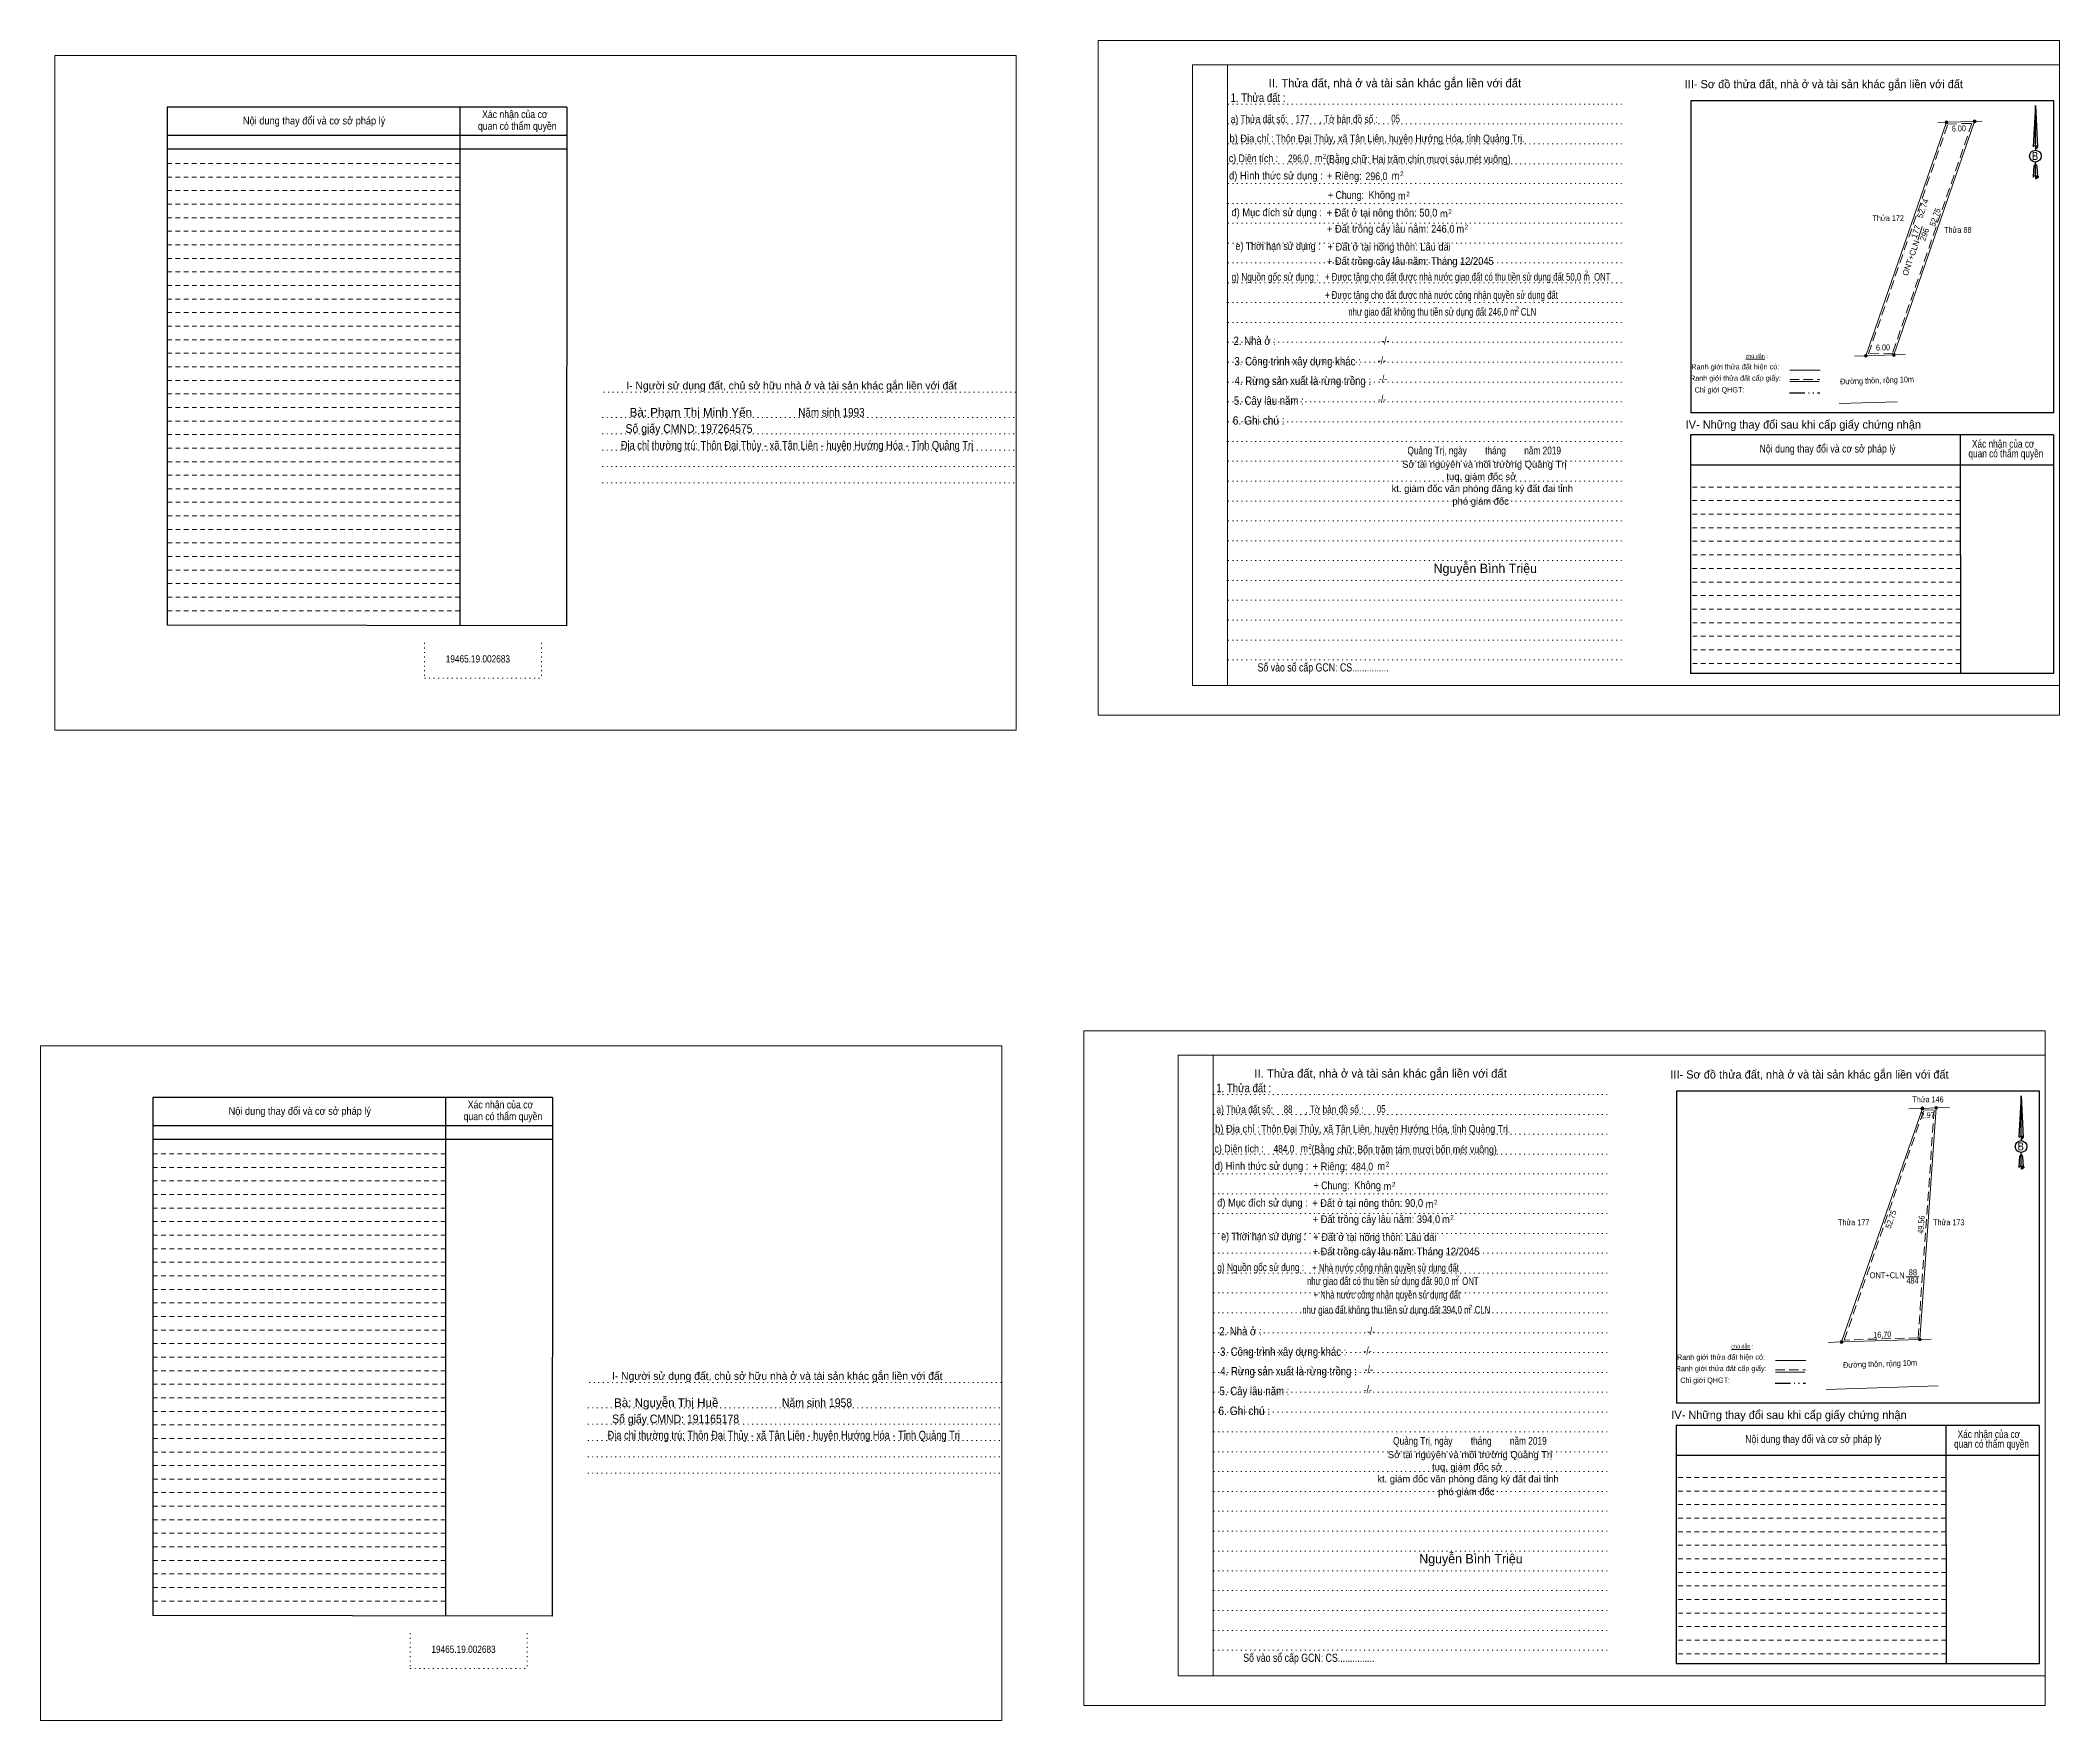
# Model space of a CAD drawing. Header units: metres. Extents: x 550329 to 551621, y 1838551 to 1839359.
# Drawn here: x 551190.3 to 551621.3, y 1838550.9 to 1838909.6 of the extents above; entities that cross this region are included whole.
import ezdxf
from ezdxf.enums import TextEntityAlignment as Align

# ---------------------------------------------------------------- set-up
doc = ezdxf.new("R2010")
doc.units = ezdxf.units.M
doc.header["$LTSCALE"] = 0.65
doc.header["$PDMODE"] = 32
doc.header["$PDSIZE"] = 0.325
for name, pattern in [('DASH_DOUBLE_DOT', [9.2, 5, -1.2, 0.3, -1.2, 0.3, -1.2]), ('DOTTED', [1.5, 0.3, -1.2]), ('MEDIUM_DASHED', [4.5, 3, -1.5]), ('SHORT_DASHED', [2.7, 1.5, -1.2])]:
    doc.linetypes.add(name, pattern=pattern)
for name, color, linetype, lineweight in [('1', 7, 'DOTTED', 13), ('10', 7, 'Continuous', 13), ('18', 7, 'Continuous', 25), ('2', 7, 'SHORT_DASHED', 13), ('28', 7, 'Continuous', 25), ('55', 7, 'Continuous', 13)]:
    doc.layers.add(name, color=color, linetype=linetype, lineweight=lineweight)

msp = doc.modelspace()

# ---------------------------------------------------------------- hatches: boundary and pattern name
at = {"layer": '10'}
for points in [[(551597.43, 1838892.09, 1), (551596.83, 1838892.09, 1)], [(551603.43, 1838892.29, 1), (551602.83, 1838892.29, 1)], [(551580.2, 1838842.24, 1), (551579.6, 1838842.24, 1)], [(551586.2, 1838842.43, 1), (551585.6, 1838842.43, 1)], [(551592.28, 1838681.62, 1), (551591.68, 1838681.62, 1)], [(551595.24, 1838681.72, 1), (551594.64, 1838681.72, 1)], [(551575.05, 1838631.76, 1), (551574.45, 1838631.76, 1)], [(551591.73, 1838632.28, 1), (551591.13, 1838632.28, 1)]]:
    msp.add_hatch(color=256, dxfattribs=at).paths.add_polyline_path(points)

# ---------------------------------------------------------------- linework, layer by layer
at = {"layer": '1', "linetype": 'Continuous'}
for p, q in [((551436.17, 1838904.37), (551621.27, 1838904.37)), ((551436.17, 1838904.37), (551436.17, 1838771.87)), ((551621.27, 1838904.37), (551621.27, 1838770.75)), ((551436.17, 1838771.87), (551621.27, 1838771.87)), ((551433.11, 1838692.99), (551618.21, 1838692.99)), ((551433.11, 1838692.99), (551433.11, 1838560.49)), ((551618.21, 1838692.99), (551618.21, 1838559.37)), ((551433.11, 1838560.49), (551618.21, 1838560.49))]:
    msp.add_line(p, q, dxfattribs=at)
at = {"layer": '1'}
for p, q in [((551443.67, 1838904.37), (551443.67, 1838771.87)), ((551443.67, 1838904.37), (551443.67, 1838771.87)), ((551443.75, 1838895.95), (551528.29, 1838895.95)), ((551443.75, 1838891.73), (551528.29, 1838891.73)), ((551443.75, 1838887.49), (551528.29, 1838887.49)), ((551443.75, 1838883.25), (551528.29, 1838883.25)), ((551443.75, 1838879.01), (551528.29, 1838879.01)), ((551443.75, 1838874.77), (551528.29, 1838874.77)), ((551443.75, 1838870.55), (551528.29, 1838870.55)), ((551443.75, 1838866.31), (551528.29, 1838866.31)), ((551443.75, 1838862.07), (551528.29, 1838862.07)), ((551443.75, 1838857.83), (551528.29, 1838857.83)), ((551443.75, 1838853.61), (551528.29, 1838853.61)), ((551443.75, 1838849.37), (551528.29, 1838849.37)), ((551443.75, 1838845.13), (551528.29, 1838845.13)), ((551443.75, 1838840.89), (551528.29, 1838840.89)), ((551310.5, 1838834.51), (551398.56, 1838834.51)), ((551443.75, 1838836.65), (551528.29, 1838836.65)), ((551310.21, 1838829.11), (551398.26, 1838829.11)), ((551443.75, 1838832.43), (551528.29, 1838832.43)), ((551310.21, 1838825.61), (551398.26, 1838825.61)), ((551443.75, 1838828.19), (551528.29, 1838828.19)), ((551310.21, 1838822.11), (551398.26, 1838822.11)), ((551443.75, 1838823.95), (551528.29, 1838823.95)), ((551310.21, 1838818.61), (551398.26, 1838818.61)), ((551443.75, 1838819.73), (551528.29, 1838819.73)), ((551310.21, 1838815.11), (551398.26, 1838815.11)), ((551443.75, 1838815.49), (551528.29, 1838815.49)), ((551443.75, 1838811.23), (551528.29, 1838811.23)), ((551443.75, 1838807.01), (551528.29, 1838807.01)), ((551443.75, 1838802.79), (551528.29, 1838802.79)), ((551443.75, 1838798.53), (551528.29, 1838798.53)), ((551443.75, 1838794.29), (551528.29, 1838794.29)), ((551443.75, 1838790.07), (551528.29, 1838790.07)), ((551443.75, 1838785.83), (551528.29, 1838785.83)), ((551443.75, 1838781.59), (551528.29, 1838781.59)), ((551272.28, 1838780.97), (551272.28, 1838773.47)), ((551297.26, 1838780.97), (551297.26, 1838773.47)), ((551443.75, 1838777.35), (551528.29, 1838777.35)), ((551272.28, 1838773.47), (551297.26, 1838773.47)), ((551440.61, 1838692.99), (551440.61, 1838560.49)), ((551440.61, 1838692.99), (551440.61, 1838560.49)), ((551440.69, 1838684.57), (551525.23, 1838684.57)), ((551440.69, 1838680.35), (551525.23, 1838680.35)), ((551440.69, 1838676.11), (551525.23, 1838676.11)), ((551440.69, 1838671.87), (551525.23, 1838671.87)), ((551440.69, 1838667.63), (551525.23, 1838667.63)), ((551440.69, 1838663.39), (551525.23, 1838663.39)), ((551440.69, 1838659.17), (551525.23, 1838659.17)), ((551440.69, 1838654.93), (551525.23, 1838654.93)), ((551440.69, 1838650.69), (551525.23, 1838650.69)), ((551440.69, 1838646.45), (551525.23, 1838646.45)), ((551440.69, 1838642.23), (551525.23, 1838642.23)), ((551440.69, 1838637.99), (551525.23, 1838637.99)), ((551440.69, 1838633.75), (551525.23, 1838633.75)), ((551440.69, 1838629.51), (551525.23, 1838629.51)), ((551307.44, 1838623.13), (551395.5, 1838623.13)), ((551440.69, 1838625.27), (551525.23, 1838625.27)), ((551307.15, 1838617.73), (551395.2, 1838617.73)), ((551440.69, 1838621.05), (551525.23, 1838621.05)), ((551307.15, 1838614.23), (551395.2, 1838614.23)), ((551440.69, 1838616.81), (551525.23, 1838616.81)), ((551307.15, 1838610.73), (551395.2, 1838610.73)), ((551440.69, 1838612.57), (551525.23, 1838612.57)), ((551307.15, 1838607.23), (551395.2, 1838607.23)), ((551440.69, 1838608.35), (551525.23, 1838608.35)), ((551307.15, 1838603.73), (551395.2, 1838603.73)), ((551440.69, 1838604.11), (551525.23, 1838604.11)), ((551440.69, 1838599.85), (551525.23, 1838599.85)), ((551440.69, 1838595.63), (551525.23, 1838595.63)), ((551440.69, 1838591.41), (551525.23, 1838591.41)), ((551440.69, 1838587.15), (551525.23, 1838587.15)), ((551440.69, 1838582.91), (551525.23, 1838582.91)), ((551440.69, 1838578.69), (551525.23, 1838578.69)), ((551440.69, 1838574.45), (551525.23, 1838574.45)), ((551440.69, 1838570.21), (551525.23, 1838570.21)), ((551269.22, 1838569.59), (551269.22, 1838562.09)), ((551294.2, 1838569.59), (551294.2, 1838562.09)), ((551440.69, 1838565.97), (551525.23, 1838565.97)), ((551269.22, 1838562.09), (551294.2, 1838562.09))]:
    msp.add_line(p, q, dxfattribs=at)
at = {"layer": '1', "linetype": 'Continuous'}
for points in [[(551193.37, 1838762.33), (551398.57, 1838762.33), (551398.57, 1838906.33), (551193.37, 1838906.33)], [(551193.37, 1838906.33), (551398.57, 1838906.33), (551398.57, 1838762.33), (551193.37, 1838762.33)], [(551193.37, 1838762.33), (551398.57, 1838762.33), (551398.57, 1838906.33), (551193.37, 1838906.33)], [(551416.07, 1838765.57), (551621.27, 1838765.57), (551621.27, 1838909.57), (551416.07, 1838909.57)], [(551443.67, 1838904.37), (551621.27, 1838904.37), (551621.27, 1838771.87), (551443.67, 1838771.87)], [(551413.01, 1838554.19), (551618.21, 1838554.19), (551618.21, 1838698.19), (551413.01, 1838698.19)], [(551190.31, 1838550.95), (551395.51, 1838550.95), (551395.51, 1838694.95), (551190.31, 1838694.95)], [(551190.31, 1838694.95), (551395.51, 1838694.95), (551395.51, 1838550.95), (551190.31, 1838550.95)], [(551190.31, 1838550.95), (551395.51, 1838550.95), (551395.51, 1838694.95), (551190.31, 1838694.95)], [(551440.61, 1838692.99), (551618.21, 1838692.99), (551618.21, 1838560.49), (551440.61, 1838560.49)]]:
    msp.add_lwpolyline(points, close=True, dxfattribs=at)
at = {"layer": '10'}
for p, q in [((551579.9, 1838842.24), (551597.13, 1838892.09)), ((551597.13, 1838892.09), (551595.31, 1838892.03)), ((551603.13, 1838892.29), (551604.72, 1838892.34)), ((551591.94, 1838869.84), (551591.02, 1838866.96)), ((551579.9, 1838842.24), (551577.52, 1838842.16)), ((551579.9, 1838842.24), (551585.9, 1838842.43)), ((551588.28, 1838842.5), (551585.9, 1838842.43)), ((551586.6, 1838832.45), (551574.21, 1838832.06)), ((551591.43, 1838632.28), (551594.94, 1838681.72)), ((551591.98, 1838681.62), (551594.94, 1838681.72)), ((551594.94, 1838681.72), (551597.78, 1838681.82)), ((551588.52, 1838645.67), (551591.24, 1838645.67)), ((551571.87, 1838631.67), (551574.75, 1838631.76)), ((551591.43, 1838632.28), (551574.75, 1838631.76)), ((551593.86, 1838632.36), (551591.43, 1838632.28)), ((551595.38, 1838622.39), (551571.47, 1838621.65))]:
    msp.add_line(p, q, dxfattribs=at)
at = {"layer": '10', "linetype": 'MEDIUM_DASHED'}
for points in [[(551602.56, 1838891.87), (551585.61, 1838842.82), (551580.47, 1838842.66), (551597.42, 1838891.7)], [(551594.51, 1838681.31), (551591.06, 1838632.67), (551575.32, 1838632.18), (551592.27, 1838681.23)]]:
    msp.add_lwpolyline(points, close=True, dxfattribs=at)
at = {"layer": '10'}
for points in [[(551597.13, 1838892.09), (551603.13, 1838892.29), (551585.9, 1838842.43)], [(551589.06, 1838681.52), (551591.98, 1838681.62), (551574.75, 1838631.76)]]:
    msp.add_lwpolyline(points, dxfattribs=at)
for centre in [(551597.13, 1838892.09), (551603.13, 1838892.29), (551579.9, 1838842.24), (551585.9, 1838842.43), (551591.98, 1838681.62), (551594.94, 1838681.72), (551574.75, 1838631.76), (551591.43, 1838632.28)]:
    msp.add_circle(centre, 0.3, dxfattribs=at)
at = {"layer": '18'}
for p, q in [((551616.09, 1838895.67), (551616.55, 1838886.81)), ((551616.09, 1838895.67), (551616.55, 1838886.81)), ((551616.09, 1838895.67), (551616.55, 1838886.81)), ((551615.71, 1838888.21), (551615.63, 1838886.83)), ((551616.09, 1838887.11), (551616.09, 1838886.77)), ((551616.09, 1838886.77), (551616.09, 1838886.51)), ((551616.09, 1838886.51), (551616.09, 1838886.17)), ((551616.09, 1838886.51), (551616.09, 1838886.17)), ((551616.09, 1838886.51), (551616.09, 1838886.17)), ((551616.55, 1838886.81), (551616.55, 1838886.83)), ((551616.09, 1838883.21), (551616.09, 1838883.61)), ((551616.09, 1838883.21), (551616.09, 1838883.61)), ((551616.09, 1838883.21), (551616.09, 1838883.61)), ((551616.09, 1838883.21), (551616.43, 1838882.71)), ((551616.09, 1838883.21), (551616.43, 1838882.71)), ((551616.09, 1838883.21), (551616.43, 1838882.71)), ((551616.09, 1838880.71), (551616.09, 1838880.37)), ((551616.43, 1838882.71), (551616.55, 1838880.41)), ((551616.43, 1838882.71), (551616.55, 1838880.41)), ((551616.43, 1838882.71), (551616.55, 1838880.41)), ((551616.09, 1838880.37), (551616.09, 1838880.11)), ((551613.03, 1838684.29), (551613.49, 1838675.43)), ((551613.03, 1838684.29), (551613.49, 1838675.43)), ((551613.03, 1838684.29), (551613.49, 1838675.43)), ((551612.65, 1838676.83), (551612.57, 1838675.45)), ((551613.03, 1838675.73), (551613.03, 1838675.39)), ((551613.03, 1838675.39), (551613.03, 1838675.13)), ((551613.03, 1838675.13), (551613.03, 1838674.79)), ((551613.03, 1838675.13), (551613.03, 1838674.79)), ((551613.03, 1838675.13), (551613.03, 1838674.79)), ((551613.49, 1838675.43), (551613.49, 1838675.45)), ((551613.03, 1838671.83), (551613.03, 1838672.23)), ((551613.03, 1838671.83), (551613.03, 1838672.23)), ((551613.03, 1838671.83), (551613.03, 1838672.23)), ((551613.03, 1838671.83), (551613.37, 1838671.33)), ((551613.03, 1838671.83), (551613.37, 1838671.33)), ((551613.03, 1838671.83), (551613.37, 1838671.33)), ((551613.03, 1838669.33), (551613.03, 1838668.99)), ((551613.37, 1838671.33), (551613.49, 1838669.03)), ((551613.37, 1838671.33), (551613.49, 1838669.03)), ((551613.37, 1838671.33), (551613.49, 1838669.03)), ((551613.03, 1838668.99), (551613.03, 1838668.73))]:
    msp.add_line(p, q, dxfattribs=at)
for points in [[(551616.09, 1838887.11), (551616.09, 1838895.67), (551615.71, 1838888.21)], [(551616.09, 1838880.71), (551616.09, 1838883.21), (551615.75, 1838882.71), (551615.71, 1838881.77), (551615.63, 1838880.41)], [(551613.03, 1838675.73), (551613.03, 1838684.29), (551612.65, 1838676.83)], [(551613.03, 1838669.33), (551613.03, 1838671.83), (551612.69, 1838671.33), (551612.65, 1838670.39), (551612.57, 1838669.03)]]:
    msp.add_lwpolyline(points, dxfattribs=at)
for centre in [(551616.1036, 1838884.8597), (551613.0436, 1838673.4797)]:
    msp.add_ellipse(centre, major_axis=(0, 1.258), ratio=0.983453, dxfattribs=at)
for centre, start_param, end_param in [((551616.104, 1838886.7982), 1.57079633, 3.07445202), ((551616.104, 1838886.7982), 0.06714063, 1.57079633), ((551616.104, 1838886.7982), 4.71238898, 6.28318531), ((551616.104, 1838880.3777), 2.49106941, 3.07427841), ((551616.104, 1838880.3777), 1.57079633, 2.49106941), ((551616.104, 1838880.3777), 0.06714063, 1.57079633), ((551616.104, 1838880.3777), 4.71238898, 6.28318531), ((551613.044, 1838675.4182), 1.57079633, 3.07445202), ((551613.044, 1838675.4182), 0.06714063, 1.57079633), ((551613.044, 1838675.4182), 4.71238898, 6.28318531), ((551613.044, 1838668.9977), 1.57079633, 2.49106941), ((551613.044, 1838668.9977), 0.06714063, 1.57079633), ((551613.044, 1838668.9977), 2.49106941, 3.07427841), ((551613.044, 1838668.9977), 4.71238898, 6.28318531)]:
    msp.add_ellipse(centre, major_axis=(0.4535, 0), ratio=0.655448, start_param=start_param, end_param=end_param, dxfattribs=at)
for p in [(551616.55, 1838880.41), (551613.49, 1838669.03)]:
    msp.add_point(p, dxfattribs=at)
at = {"layer": '2', "linetype": 'Continuous', "lineweight": 25}
for p, q in [((551302.64, 1838895.29), (551217.37, 1838895.29)), ((551217.37, 1838895.29), (551217.37, 1838784.77)), ((551279.8, 1838895.29), (551279.83, 1838784.69)), ((551302.64, 1838889.25), (551217.48, 1838889.25)), ((551302.64, 1838886.37), (551217.48, 1838886.37)), ((551299.58, 1838683.91), (551214.31, 1838683.91)), ((551214.31, 1838683.91), (551214.31, 1838573.39)), ((551276.74, 1838683.91), (551276.77, 1838573.31)), ((551299.58, 1838677.87), (551214.42, 1838677.87)), ((551299.58, 1838674.99), (551214.42, 1838674.99))]:
    msp.add_line(p, q, dxfattribs=at)
at = {"layer": '2'}
for p, q in [((551279.8, 1838883.29), (551217.36, 1838883.29)), ((551279.8, 1838880.41), (551217.36, 1838880.41)), ((551279.8, 1838880.41), (551217.37, 1838880.41)), ((551279.8, 1838877.51), (551217.37, 1838877.51)), ((551279.8, 1838874.61), (551217.37, 1838874.61)), ((551279.8, 1838871.73), (551217.37, 1838871.73)), ((551279.8, 1838868.83), (551217.37, 1838868.83)), ((551279.8, 1838865.95), (551217.37, 1838865.95)), ((551279.81, 1838863.05), (551217.37, 1838863.05)), ((551279.81, 1838860.15), (551217.37, 1838860.15)), ((551279.81, 1838857.27), (551217.37, 1838857.27)), ((551279.82, 1838854.37), (551217.37, 1838854.37)), ((551279.82, 1838851.47), (551217.37, 1838851.47)), ((551279.82, 1838848.59), (551217.37, 1838848.59)), ((551279.82, 1838845.69), (551217.37, 1838845.69)), ((551279.82, 1838842.81), (551217.37, 1838842.81)), ((551279.82, 1838839.91), (551217.37, 1838839.91)), ((551279.82, 1838837.01), (551217.37, 1838837.01)), ((551279.82, 1838834.13), (551217.37, 1838834.13)), ((551279.82, 1838831.23), (551217.37, 1838831.23)), ((551279.82, 1838828.33), (551217.37, 1838828.33)), ((551279.82, 1838825.45), (551217.37, 1838825.45)), ((551279.83, 1838822.55), (551217.37, 1838822.55)), ((551279.83, 1838819.65), (551217.37, 1838819.65)), ((551279.83, 1838816.77), (551217.37, 1838816.77)), ((551279.83, 1838813.87), (551217.37, 1838813.87)), ((551279.84, 1838810.99), (551217.37, 1838810.99)), ((551279.84, 1838808.09), (551217.37, 1838808.09)), ((551600.05, 1838811.33), (551542.47, 1838811.33)), ((551600.05, 1838808.43), (551542.47, 1838808.43)), ((551279.84, 1838805.19), (551217.37, 1838805.19)), ((551600.05, 1838805.53), (551542.47, 1838805.53)), ((551279.84, 1838802.31), (551217.37, 1838802.31)), ((551279.84, 1838799.41), (551217.37, 1838799.41)), ((551600.05, 1838802.65), (551542.47, 1838802.65)), ((551600.07, 1838799.75), (551542.47, 1838799.75)), ((551279.84, 1838796.51), (551217.37, 1838796.51)), ((551600.07, 1838796.87), (551542.47, 1838796.87)), ((551279.84, 1838793.63), (551217.37, 1838793.63)), ((551279.84, 1838790.73), (551217.37, 1838790.73)), ((551600.07, 1838793.97), (551542.47, 1838793.97)), ((551600.07, 1838791.07), (551542.47, 1838791.07)), ((551279.84, 1838787.85), (551217.37, 1838787.85)), ((551600.07, 1838788.19), (551542.47, 1838788.19)), ((551600.09, 1838785.29), (551542.47, 1838785.29)), ((551600.09, 1838782.39), (551542.47, 1838782.39)), ((551600.09, 1838779.51), (551542.47, 1838779.51)), ((551600.09, 1838776.61), (551542.47, 1838776.61)), ((551276.74, 1838671.91), (551214.3, 1838671.91)), ((551276.74, 1838669.03), (551214.3, 1838669.03)), ((551276.74, 1838669.03), (551214.31, 1838669.03)), ((551276.74, 1838666.13), (551214.31, 1838666.13)), ((551276.74, 1838663.23), (551214.31, 1838663.23)), ((551276.74, 1838660.35), (551214.31, 1838660.35)), ((551276.74, 1838657.45), (551214.31, 1838657.45)), ((551276.74, 1838654.57), (551214.31, 1838654.57)), ((551276.75, 1838651.67), (551214.31, 1838651.67)), ((551276.75, 1838648.77), (551214.31, 1838648.77)), ((551276.75, 1838645.89), (551214.31, 1838645.89)), ((551276.76, 1838642.99), (551214.31, 1838642.99)), ((551276.76, 1838640.09), (551214.31, 1838640.09)), ((551276.76, 1838637.21), (551214.31, 1838637.21)), ((551276.76, 1838634.31), (551214.31, 1838634.31)), ((551276.76, 1838631.43), (551214.31, 1838631.43)), ((551276.76, 1838628.53), (551214.31, 1838628.53)), ((551276.76, 1838625.63), (551214.31, 1838625.63)), ((551276.76, 1838622.75), (551214.31, 1838622.75)), ((551276.76, 1838619.85), (551214.31, 1838619.85)), ((551276.76, 1838616.95), (551214.31, 1838616.95)), ((551276.76, 1838614.07), (551214.31, 1838614.07)), ((551276.77, 1838611.17), (551214.31, 1838611.17)), ((551276.77, 1838608.27), (551214.31, 1838608.27)), ((551276.77, 1838605.39), (551214.31, 1838605.39)), ((551276.77, 1838602.49), (551214.31, 1838602.49)), ((551276.78, 1838599.61), (551214.31, 1838599.61)), ((551276.78, 1838596.71), (551214.31, 1838596.71)), ((551596.99, 1838599.95), (551539.41, 1838599.95)), ((551596.99, 1838597.05), (551539.41, 1838597.05)), ((551276.78, 1838593.81), (551214.31, 1838593.81)), ((551596.99, 1838594.15), (551539.41, 1838594.15)), ((551276.78, 1838590.93), (551214.31, 1838590.93)), ((551276.78, 1838588.03), (551214.31, 1838588.03)), ((551596.99, 1838591.27), (551539.41, 1838591.27)), ((551597.01, 1838588.37), (551539.41, 1838588.37)), ((551276.78, 1838585.13), (551214.31, 1838585.13)), ((551597.01, 1838585.49), (551539.41, 1838585.49)), ((551276.78, 1838582.25), (551214.31, 1838582.25)), ((551276.78, 1838579.35), (551214.31, 1838579.35)), ((551597.01, 1838582.59), (551539.41, 1838582.59)), ((551597.01, 1838579.69), (551539.41, 1838579.69)), ((551276.78, 1838576.47), (551214.31, 1838576.47)), ((551597.01, 1838576.81), (551539.41, 1838576.81)), ((551597.03, 1838573.91), (551539.41, 1838573.91)), ((551597.03, 1838571.01), (551539.41, 1838571.01)), ((551597.03, 1838568.13), (551539.41, 1838568.13)), ((551597.03, 1838565.23), (551539.41, 1838565.23))]:
    msp.add_line(p, q, dxfattribs=at)
at = {"layer": '2', "linetype": 'Continuous', "lineweight": 25}
for points in [[(551302.64, 1838895.29), (551302.59, 1838784.65), (551217.37, 1838784.77)], [(551299.58, 1838683.91), (551299.53, 1838573.27), (551214.31, 1838573.39)]]:
    msp.add_lwpolyline(points, dxfattribs=at)
at = {"layer": '28'}
for p, q in [((551620.07, 1838830.05), (551542.55, 1838830.05)), ((551600.05, 1838825.35), (551600.09, 1838774.47)), ((551619.99, 1838825.35), (551619.95, 1838774.47)), ((551619.99, 1838818.89), (551542.47, 1838818.89)), ((551619.95, 1838774.47), (551542.47, 1838774.47)), ((551617.01, 1838618.67), (551539.49, 1838618.67)), ((551596.99, 1838613.97), (551597.03, 1838563.09)), ((551616.93, 1838613.97), (551616.89, 1838563.09)), ((551616.93, 1838607.51), (551539.41, 1838607.51)), ((551616.89, 1838563.09), (551539.41, 1838563.09))]:
    msp.add_line(p, q, dxfattribs=at)
at = {"layer": '28', "linetype": 'SHORT_DASHED', "lineweight": 13}
for p, q in [((551600.05, 1838814.21), (551542.47, 1838814.21)), ((551596.99, 1838602.83), (551539.41, 1838602.83))]:
    msp.add_line(p, q, dxfattribs=at)
at = {"layer": '28'}
for points in [[(551620.07, 1838830.05), (551620.07, 1838896.69), (551542.55, 1838896.69), (551542.55, 1838830.05)], [(551619.99, 1838825.35), (551542.47, 1838825.35), (551542.47, 1838774.47)], [(551617.01, 1838618.67), (551617.01, 1838685.31), (551539.49, 1838685.31), (551539.49, 1838618.67)], [(551616.93, 1838613.97), (551539.41, 1838613.97), (551539.41, 1838563.09)]]:
    msp.add_lwpolyline(points, dxfattribs=at)
at = {"layer": '55'}
for p, q in [((551554.29, 1838841.55), (551558.36, 1838841.53)), ((551563.66, 1838839.21), (551570.16, 1838839.21)), ((551563.72, 1838836.73), (551569.96, 1838836.73)), ((551563.72, 1838836.73), (551569.96, 1838836.73)), ((551551.23, 1838630.17), (551555.3, 1838630.15)), ((551560.6, 1838627.83), (551567.1, 1838627.83)), ((551560.66, 1838625.35), (551566.9, 1838625.35)), ((551560.66, 1838625.35), (551566.9, 1838625.35))]:
    msp.add_line(p, q, dxfattribs=at)
at = {"layer": '55', "linetype": 'DASH_DOUBLE_DOT', "lineweight": 25}
for p, q in [((551563.62, 1838834.35), (551570.12, 1838834.35)), ((551560.56, 1838622.97), (551567.06, 1838622.97))]:
    msp.add_line(p, q, dxfattribs=at)
at = {"layer": '55', "linetype": 'MEDIUM_DASHED'}
for p, q in [((551563.7, 1838837.17), (551570.1, 1838837.17)), ((551560.64, 1838625.79), (551567.04, 1838625.79))]:
    msp.add_line(p, q, dxfattribs=at)

# ---------------------------------------------------------------- texts
at = {"layer": '10'}
for s, height, rotation, width, p in [('6.00', 1.25, 1.956, 0.85, (551599.7837, 1838890.1486)), ('52.75', 1.25, 70.937, 0.95, (551595.2852, 1838871.6259)), ('6.00', 1.25, 1.782, 0.85, (551583.6006, 1838843.4042)), ('Đường thôn, rộng 10m', 1.25, 1.782, 0.9, (551582.3106, 1838836.3818)), ('2.97', 1.25, 1.956, 0.85, (551593.1187, 1838679.5478)), ('52.75', 1.25, 70.937, 0.95, (551585.8552, 1838657.7459)), ('49.56', 1.249, 85.939, 0.9, (551592.3414, 1838656.7608)), ('16.70', 1.25, 1.782, 0.85, (551583.4406, 1838632.7169)), ('Đường thôn, rộng 10m', 1.25, 1.782, 0.9, (551582.9606, 1838626.4818))]:
    msp.add_text(s, height=height, rotation=rotation, dxfattribs=dict(at, width=width)).set_placement(p, align=Align.CENTER)
for s, width, p in [('Thửa 172', 0.85, (551584.69, 1838871)), ('Thửa 88', 0.85, (551599.545, 1838868.48)), ('Thửa 146', 0.85, (551593.17, 1838682.91)), ('Thửa 177', 0.85, (551577.32, 1838656.69)), ('Thửa 173', 0.85, (551597.62, 1838656.69)), ('ONT+CLN', 0.95, (551584.46, 1838645.38)), ('484', 0.85, (551589.86, 1838644.21)), ('88', 0.8, (551589.95, 1838646))]:
    msp.add_text(s, height=1.25, dxfattribs=dict(at, width=width)).set_placement(p, align=Align.CENTER)
for s, rotation, p in [('52.74', 70.933, (551592.6639, 1838873.5008)), ('177', 70.922, (551591.165, 1838868.5357)), ('296', 70.922, (551593.012, 1838867.9457)), ('ONT+CLN', 70.922, (551590.1033, 1838862.9307))]:
    msp.add_text(s, height=1.25, rotation=rotation, dxfattribs=at).set_placement(p, align=Align.CENTER)
at = {"layer": '18'}
for s, height, width, p in [('1. Thửa đất :', 1.8, 0.85, (551450.195, 1838896.45)), ('a) Thửa đất số:              , Tờ bản đồ số : ', 1.65, 0.8, (551460.31, 1838891.95)), ('177', 1.65, 0.8, (551459.67, 1838891.99)), ('05', 1.65, 0.75, (551479.555, 1838892.07)), ('b) Địa chỉ : ', 1.65, 0.9, (551449.12, 1838887.83)), ('Thôn Đại Thủy, xã Tân Liên, huyện Hướng Hóa, tỉnh Quảng Trị.', 1.65, 0.85, (551480.515, 1838887.81)), ('c) Diện tích :                                                   ', 1.65, 0.85, (551462.505, 1838883.59)), ('296,0', 1.65, 0.8, (551458.785, 1838883.55)), (' m', 1.65, 0.85, (551462.875, 1838883.63)), ('2', 1, 0.75, (551464.375, 1838884.35)), ('(Bằng chữ: Hai trăm chín mươi sáu mét vuông)', 1.65, 0.85, (551484.415, 1838883.43)), ('B', 1.728, 0.85, (551616.035, 1838884.03)), ('d) Hình thức sử dụng :', 1.65, 0.9, (551454.005, 1838879.89)), ('+ Riêng: ', 1.65, 0.9, (551468.895, 1838879.81)), ('296,0', 1.65, 0.85, (551475.465, 1838879.75)), (' m', 1.65, 0.9, (551479.265, 1838879.87)), ('2', 1, 0.8, (551480.88, 1838880.59)), ('       + Chung:', 1.65, 0.85, (551467.12, 1838875.75)), ('Không', 1.65, 0.9, (551476.63, 1838875.77)), (' m', 1.65, 0.9, (551480.605, 1838875.57)), ('2', 1, 0.8, (551482.2, 1838876.29)), ('đ) Mục đích sử dụng :', 1.65, 0.9, (551454.185, 1838872.05)), ('+ Đất ở tại nông thôn: 50,0', 1.65, 0.9, (551476.645, 1838871.97)), (' m', 1.65, 0.9, (551489.585, 1838871.77)), ('2', 1, 0.8, (551491.18, 1838872.49)), ('+ Đất trồng cây lâu năm: 246,0', 1.65, 0.9, (551478.515, 1838868.53)), (' m', 1.65, 0.9, (551493.075, 1838868.51)), ('2', 1, 0.8, (551494.67, 1838869.23)), ('e) Thời hạn sử dụng :', 1.65, 0.85, (551454.455, 1838864.85)), ('+ Đất trồng cây lâu năm: Tháng 12/2045', 1.65, 0.9, (551482.685, 1838861.63)), ('+ Đất ở tại nông thôn: Lâu dài', 1.65, 0.9, (551478.17, 1838864.71)), ('g) Nguồn gốc sử dụng :', 1.65, 0.8, (551453.82, 1838858.27)), ('+ Được tặng cho đất được nhà nước giao đất có thu tiền sử dụng đất 50,0 m  ONT', 1.65, 0.75, (551494.96, 1838858.28)), ('2', 1, 0.8, (551520.28, 1838859.44)), ('+ Được tặng cho đất được nhà nước công nhận quyền sử dụng đất', 1.65, 0.75, (551489.345, 1838854.4)), ('như giao đất không thu tiền sử dụng đất 246,0 m  CLN', 1.65, 0.75, (551489.515, 1838850.82)), ('2', 1, 0.8, (551505.51, 1838851.77)), ('2. Nhà ở :', 1.8, 0.85, (551449.495, 1838844.55)), ('3. Công trình xây dựng khác :', 1.8, 0.85, (551458.62, 1838840.19)), ('4. Rừng sản xuất là rừng trồng :', 1.8, 0.85, (551459.755, 1838836.01)), ('5. Cây lâu năm :', 1.8, 0.85, (551452.49, 1838831.79)), ('6. Ghi chú :', 1.8, 0.9, (551450.335, 1838827.55)), ('Quảng Trị, ngày        tháng        năm 2019', 1.65, 0.8, (551498.47, 1838821.21)), ('19465.19.002683', 1.55, 0.85, (551283.68, 1838776.79)), ('Số vào sổ cấp GCN: CS...............', 1.75, 0.8, (551464.08, 1838774.87)), ('1. Thửa đất :', 1.8, 0.85, (551447.135, 1838685.07)), ('a) Thửa đất số:              , Tờ bản đồ số : ', 1.65, 0.8, (551457.25, 1838680.57)), ('88', 1.65, 0.75, (551456.605, 1838680.61)), ('05', 1.65, 0.75, (551476.495, 1838680.69)), ('b) Địa chỉ : ', 1.65, 0.9, (551446.06, 1838676.45)), ('Thôn Đại Thủy, xã Tân Liên, huyện Hướng Hóa, tỉnh Quảng Trị.', 1.65, 0.85, (551477.455, 1838676.43)), ('c) Diện tích :                                                   ', 1.65, 0.85, (551459.445, 1838672.21)), ('484,0', 1.65, 0.8, (551455.725, 1838672.17)), ('2', 1, 0.75, (551461.315, 1838672.97)), ('(Bằng chữ: Bốn trăm tám mươi bốn mét vuông)', 1.65, 0.85, (551481.35, 1838672.05)), ('B', 1.728, 0.85, (551612.975, 1838672.65)), ('d) Hình thức sử dụng :', 1.65, 0.9, (551450.945, 1838668.51)), (' m', 1.65, 0.85, (551459.815, 1838672.25)), ('+ Riêng: ', 1.65, 0.9, (551465.835, 1838668.43)), ('484,0', 1.65, 0.85, (551472.405, 1838668.37)), (' m', 1.65, 0.9, (551476.205, 1838668.49)), ('2', 1, 0.8, (551477.82, 1838669.21)), ('       + Chung:', 1.65, 0.85, (551464.06, 1838664.37)), ('Không', 1.65, 0.9, (551473.57, 1838664.39)), (' m', 1.65, 0.9, (551477.545, 1838664.19)), ('2', 1, 0.8, (551479.14, 1838664.91)), ('đ) Mục đích sử dụng :', 1.65, 0.9, (551451.125, 1838660.67)), ('+ Đất ở tại nông thôn: 90,0', 1.65, 0.9, (551473.585, 1838660.59)), (' m', 1.65, 0.9, (551486.525, 1838660.39)), ('2', 1, 0.8, (551488.12, 1838661.11)), ('+ Đất trồng cây lâu năm: 394,0', 1.65, 0.9, (551475.455, 1838657.15)), (' m', 1.65, 0.9, (551490.015, 1838657.13)), ('2', 1, 0.8, (551491.61, 1838657.85)), ('e) Thời hạn sử dụng :', 1.65, 0.85, (551451.395, 1838653.47)), ('+ Đất trồng cây lâu năm: Tháng 12/2045', 1.65, 0.9, (551479.625, 1838650.25)), ('+ Đất ở tại nông thôn: Lâu dài', 1.65, 0.9, (551475.11, 1838653.33)), ('g) Nguồn gốc sử dụng :', 1.65, 0.8, (551450.76, 1838646.89)), ('+ Nhà nước công nhận quyền sử dụng đất ', 1.65, 0.75, (551477.64, 1838646.78)), ('như giao đất có thu tiền sử dụng đất 90,0 m  ONT', 1.65, 0.75, (551478.945, 1838643.94)), ('2', 1, 0.8, (551492.72, 1838644.94)), ('như giao đất không thu tiền sử dụng đất 394,0 m  CLN', 1.65, 0.75, (551479.705, 1838637.8)), ('+ Nhà nước công nhận quyền sử dụng đất ', 1.65, 0.75, (551477.92, 1838641.03)), ('2', 1, 0.8, (551495.55, 1838638.7)), ('2. Nhà ở :', 1.8, 0.85, (551446.435, 1838633.17)), ('3. Công trình xây dựng khác :', 1.8, 0.85, (551455.56, 1838628.81)), ('4. Rừng sản xuất là rừng trồng :', 1.8, 0.85, (551456.695, 1838624.63)), ('5. Cây lâu năm :', 1.8, 0.85, (551449.43, 1838620.41)), ('6. Ghi chú :', 1.8, 0.9, (551447.275, 1838616.17)), ('Quảng Trị, ngày        tháng        năm 2019', 1.65, 0.8, (551495.41, 1838609.83)), ('19465.19.002683', 1.55, 0.85, (551280.62, 1838565.41)), ('Số vào sổ cấp GCN: CS...............', 1.75, 0.8, (551461.02, 1838563.49))]:
    msp.add_text(s, height=height, dxfattribs=dict(at, width=width)).set_placement(p, align=Align.CENTER)
for s, height, p in [('II. Thửa đất, nhà ở và tài sản khác gắn liền với đất', 1.8, (551479.41, 1838899.55)), ('Sở tài nguyên và môi trường Quảng Trị', 1.5, (551498.49, 1838818.35)), ('tuq. giám đốc sở', 1.5, (551497.86, 1838815.73)), ('kt. giám đốc văn phòng đăng ký đất đai tỉnh', 1.5, (551498.055, 1838813.17)), ('phó giám đốc', 1.5, (551497.705, 1838810.45)), ('Nguyễn Bình Triệu', 1.98, (551498.695, 1838795.89)), ('II. Thửa đất, nhà ở và tài sản khác gắn liền với đất', 1.8, (551476.35, 1838688.17)), ('Sở tài nguyên và môi trường Quảng Trị', 1.5, (551495.43, 1838606.97)), ('tuq. giám đốc sở', 1.5, (551494.8, 1838604.35)), ('kt. giám đốc văn phòng đăng ký đất đai tỉnh', 1.5, (551494.995, 1838601.79)), ('phó giám đốc', 1.5, (551494.645, 1838599.07)), ('Nguyễn Bình Triệu', 1.98, (551495.635, 1838584.51))]:
    msp.add_text(s, height=height, dxfattribs=at).set_placement(p, align=Align.CENTER)
at = {"layer": '2'}
for s, width, p in [('Nội dung thay đổi và cơ sở pháp lý', 0.9, (551248.74, 1838891.63)), ('Nội dung thay đổi và cơ sở pháp lý', 0.9, (551248.74, 1838891.63)), ('Xác nhận của cơ', 0.85, (551291.575, 1838892.99)), ('Xác nhận của cơ', 0.85, (551291.575, 1838892.99)), (' quan có thẩm quyền', 0.85, (551291.835, 1838890.49)), (' quan có thẩm quyền', 0.85, (551291.835, 1838890.49)), ('Xác nhận của cơ', 0.85, (551288.515, 1838681.61)), ('Xác nhận của cơ', 0.85, (551288.515, 1838681.61)), ('Nội dung thay đổi và cơ sở pháp lý', 0.9, (551245.68, 1838680.25)), ('Nội dung thay đổi và cơ sở pháp lý', 0.9, (551245.68, 1838680.25)), (' quan có thẩm quyền', 0.85, (551288.775, 1838679.11)), (' quan có thẩm quyền', 0.85, (551288.775, 1838679.11))]:
    msp.add_text(s, height=1.63, dxfattribs=dict(at, width=width)).set_placement(p, align=Align.CENTER)
at = {"layer": '28'}
for s, height, p in [('III- Sơ đồ thửa đất, nhà ở và tài sản khác gắn liền với đất', 1.75, (551570.95, 1838899.37)), ('I- Người sử dụng đất, chủ sở hữu nhà ở và tài sản khác gắn liền với đất', 1.653, (551350.635, 1838835.07)), ('Bà: Phạm Thị Minh Yến', 1.85, (551329.12, 1838829.27)), ('IV- Những thay đổi sau khi cấp giấy chứng nhận', 1.75, (551566.575, 1838826.71)), ('III- Sơ đồ thửa đất, nhà ở và tài sản khác gắn liền với đất', 1.75, (551567.89, 1838687.99)), ('I- Người sử dụng đất, chủ sở hữu nhà ở và tài sản khác gắn liền với đất', 1.653, (551347.575, 1838623.69)), ('Bà: Nguyễn Thị Huề', 1.85, (551323.88, 1838617.9)), ('IV- Những thay đổi sau khi cấp giấy chứng nhận', 1.75, (551563.515, 1838615.33))]:
    msp.add_text(s, height=height, dxfattribs=at).set_placement(p, align=Align.CENTER)
for s, height, width, p in [('-/-', 1.65, 0.85, (551477.365, 1838844.65)), ('-/-', 1.65, 0.85, (551476.625, 1838840.45)), ('-/-', 1.65, 0.85, (551476.885, 1838836.51)), ('-/-', 1.65, 0.85, (551476.675, 1838832.19)), ('Năm sinh 1993', 1.85, 0.85, (551359.135, 1838829.26)), ('Số giấy CMND: 197264575', 1.85, 0.9, (551328.75, 1838825.8)), ('Xác nhận của cơ', 1.65, 0.8, (551609.225, 1838822.65)), ('Địa chỉ thường trú: Thôn Đại Thủy - xã Tân Liên - huyện Hướng Hóa - Tỉnh Quảng Trị', 1.85, 0.8, (551351.785, 1838822.23)), ('Nội dung thay đổi và cơ sở pháp lý', 1.65, 0.85, (551571.74, 1838821.61)), (' quan có thẩm quyền', 1.65, 0.8, (551609.555, 1838820.57)), ('-/-', 1.65, 0.85, (551474.305, 1838633.27)), ('-/-', 1.65, 0.85, (551473.565, 1838629.07)), ('-/-', 1.65, 0.85, (551473.825, 1838625.13)), ('-/-', 1.65, 0.85, (551473.615, 1838620.81)), ('Năm sinh 1958', 1.85, 0.9, (551356.07, 1838617.88)), ('Số giấy CMND: 191165178', 1.85, 0.9, (551325.89, 1838614.42)), ('Địa chỉ thường trú: Thôn Đại Thủy - xã Tân Liên - huyện Hướng Hóa - Tỉnh Quảng Trị', 1.85, 0.8, (551348.965, 1838610.95)), ('Nội dung thay đổi và cơ sở pháp lý', 1.65, 0.85, (551568.68, 1838610.23)), (' quan có thẩm quyền', 1.65, 0.8, (551606.495, 1838609.19)), ('Xác nhận của cơ', 1.65, 0.8, (551606.165, 1838611.27))]:
    msp.add_text(s, height=height, dxfattribs=dict(at, width=width)).set_placement(p, align=Align.CENTER)
at = {"layer": '55'}
for p in [(551556.6148, 1838841.7688), (551553.5548, 1838630.3888)]:
    msp.add_text('chú dẫn :', height=0.8323, rotation=359.976, dxfattribs=at).set_placement(p, align=Align.CENTER)
at = {"layer": '55', "width": 0.9}
for s, height, p in [('Ranh giới thửa đất cấp giấy:', 1.12, (551552.0938, 1838836.9281)), ('Ranh giới thửa đất hiện có:', 1.13, (551552.0538, 1838839.3476)), ('Chỉ giới QHGT:', 1.125, (551548.6888, 1838834.4204)), ('Ranh giới thửa đất cấp giấy:', 1.12, (551549.0338, 1838625.5481)), ('Ranh giới thửa đất hiện có:', 1.13, (551548.9938, 1838627.9676)), ('Chỉ giới QHGT:', 1.125, (551545.6288, 1838623.0404))]:
    msp.add_text(s, height=height, rotation=0.127, dxfattribs=at).set_placement(p, align=Align.CENTER)

doc.saveas('drawing.dxf')
